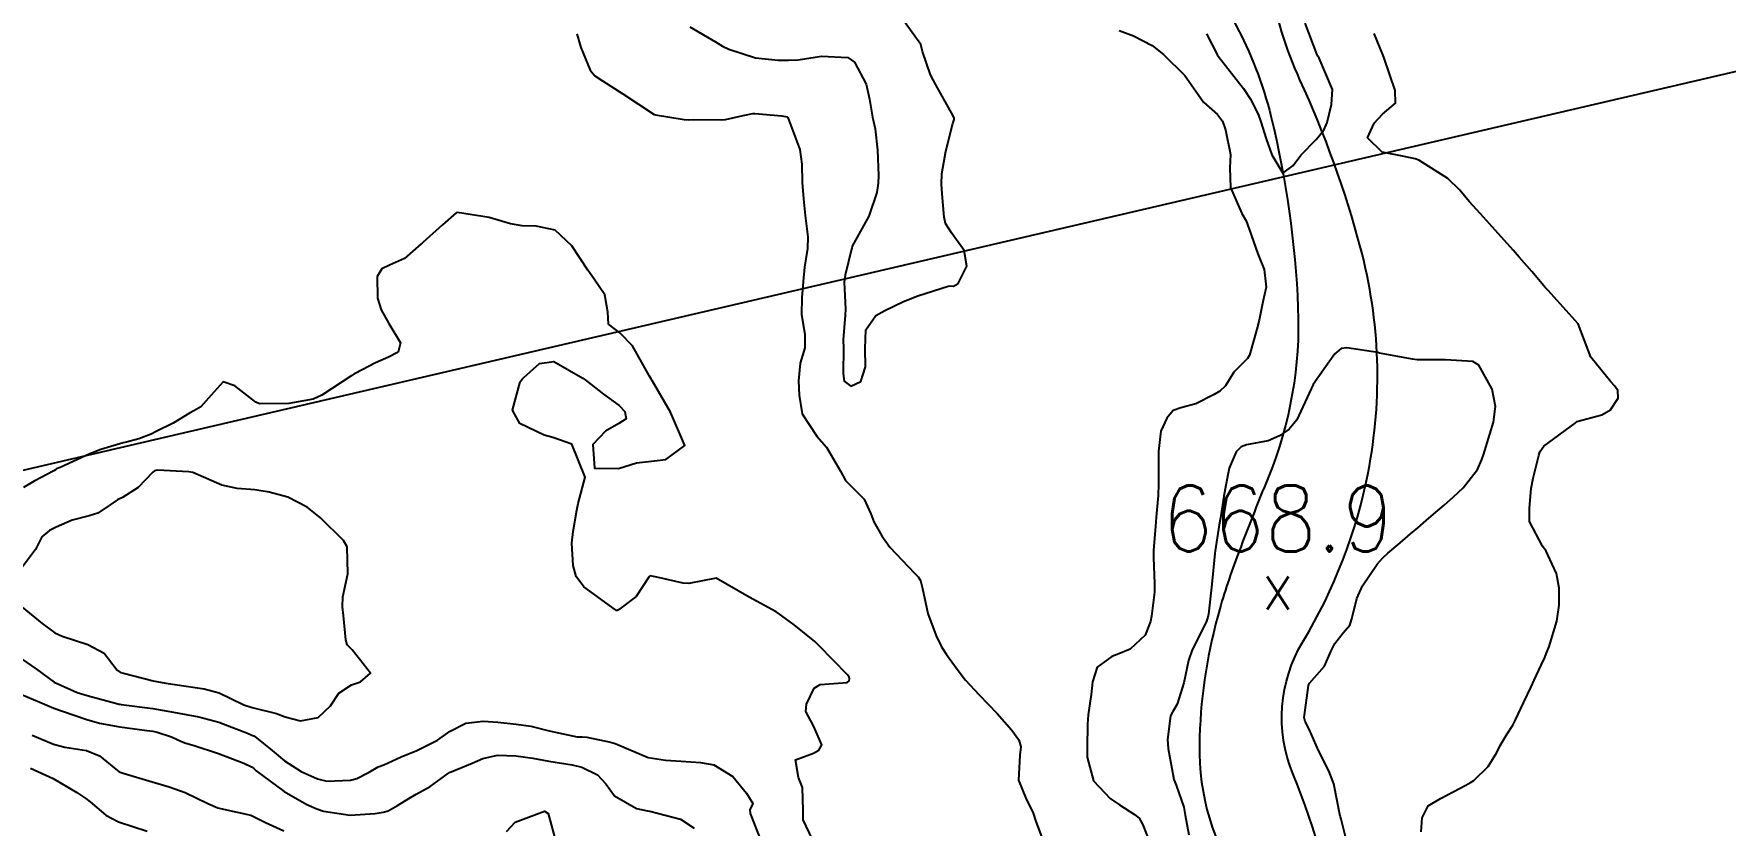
# Model space of a CAD drawing. Header units: metres. Extents: x 298520 to 308411, y 7433745 to 7450750.
# Drawn here: x 300560.7 to 300663.1, y 7444869.2 to 7444917 of the extents above; entities that cross this region are included whole.
import ezdxf
from ezdxf.enums import TextEntityAlignment as Align

# ---------------------------------------------------------------- set-up
doc = ezdxf.new("R2010")
doc.units = ezdxf.units.M
doc.header["$LTSCALE"] = 10
doc.linetypes.add('CONTINUO', pattern=[0])
for name, color, linetype in [('Curvas de Nivel 1m', 11, 'Continuous'), ('Curvas de Nivel 5m', 15, 'Continuous'), ('Hidrografia', 140, 'Continuous'), ('Pontos Cotados', 45, 'Continuous'), ('TEXTO', 45, 'Continuous')]:
    doc.layers.add(name, color=color, linetype=linetype)
doc.styles.add('Style-STANDARD', font='STANDARD.shx')

# ---------------------------------------------------------------- blocks, each defined once
blk = doc.blocks.new('ELVTXT_28')
at = {"layer": 'Pontos Cotados', "linetype": 'Continuous', "style": 'Style-STANDARD'}
for s, height, p in [('668.9', 4, (0, 4)), ('x', 3, (0, 0))]:
    blk.add_text(s, height=height, dxfattribs=at).set_placement(p, align=Align.MIDDLE_CENTER)

msp = doc.modelspace()

# ---------------------------------------------------------------- linework, layer by layer
at = {"layer": 'Curvas de Nivel 1m', "flags": 128}
for points, elevation in [([(300600.41, 7444917.46), (300601.96, 7444916.55), (300602.39, 7444916.3), (300602.77, 7444916.11), (300604.39, 7444915.58), (300605.77, 7444915.45), (300606.39, 7444915.44), (300606.97, 7444915.47), (300608.39, 7444915.69), (300609.97, 7444915.6), (300610.39, 7444915.33), (300611.09, 7444914), (300611.28, 7444913.08), (300611.47, 7444912), (300611.63, 7444911.29), (300611.77, 7444910), (300611.84, 7444908.46), (300611.82, 7444908), (300611.73, 7444907.44), (300611.24, 7444906.01), (300610.25, 7444904.2), (300610.21, 7444904.07), (300610.2, 7444904.02), (300609.81, 7444902.44), (300609.76, 7444902.02), (300609.84, 7444900.39), (300609.82, 7444900.02), (300609.69, 7444898.52), (300609.71, 7444898.02), (300609.7, 7444896.48), (300609.75, 7444896.02), (300610.15, 7444895.73), (300610.76, 7444896.01), (300611.05, 7444896.9), (300611.02, 7444898.01), (300611.07, 7444899.13), (300611.67, 7444900), (300612.21, 7444900.3), (300613.35, 7444900.84), (300614.21, 7444901.18), (300616.06, 7444901.78), (300616.22, 7444901.79), (300616.38, 7444901.78), (300616.66, 7444901.94), (300617.19, 7444902.98), (300617.02, 7444903.93), (300616.26, 7444905), (300615.89, 7444905.57), (300615.8, 7444905.95), (300615.69, 7444907.35), (300615.64, 7444907.95), (300615.67, 7444908.58), (300615.91, 7444909.95), (300616.34, 7444911.61), (300616.42, 7444911.86), (300616.41, 7444911.94), (300616.35, 7444912.08), (300615.3, 7444913.96), (300614.99, 7444914.57), (300614.49, 7444915.97), (300614.48, 7444916.05), (300614.4, 7444916.39), (300613.25, 7444917.98)], 671), ([(300593.57, 7444917.05), (300593.81, 7444916.22), (300594.38, 7444914.84), (300594.66, 7444914.49), (300595.13, 7444914.2), (300596.36, 7444913.41), (300598.26, 7444912.16), (300598.34, 7444912.13), (300600.06, 7444911.86), (300600.34, 7444911.84), (300600.62, 7444911.85), (300602.34, 7444911.84), (300602.58, 7444911.86), (300603.65, 7444912.1), (300604.22, 7444912.22), (300604.34, 7444912.22), (300605.99, 7444912.07), (300606.3, 7444912.01), (300606.34, 7444911.97), (300607.08, 7444910.05), (300607.2, 7444909.16), (300607.21, 7444908.05), (300607.29, 7444907.05), (300607.4, 7444906.05), (300607.56, 7444904.75), (300607.54, 7444904.05), (300607.35, 7444902.93), (300607.28, 7444902.05), (300607.19, 7444901.07), (300607.18, 7444900.05), (300607.38, 7444898.86), (300607.37, 7444898.05), (300607.1, 7444897.11), (300607, 7444896.05), (300607.03, 7444895.17), (300607.22, 7444894.05), (300608.11, 7444892.7), (300608.69, 7444892.03), (300609.54, 7444890.57), (300609.84, 7444890.02), (300610.08, 7444889.78), (300610.96, 7444888.89), (300611.38, 7444888), (300611.56, 7444887.51), (300612.04, 7444886.66), (300612.53, 7444885.99), (300614.02, 7444884.4), (300614.23, 7444884.19), (300614.37, 7444883.96), (300614.49, 7444883.48), (300614.83, 7444881.96), (300615.32, 7444880.61), (300615.64, 7444879.95), (300615.96, 7444879.48), (300616.6, 7444878.59), (300617.11, 7444877.93), (300617.93, 7444877.04), (300619.01, 7444875.91), (300619.9, 7444874.91), (300620.33, 7444874.32), (300620.45, 7444873.89), (300620.39, 7444873.39), (300620.3, 7444871.89), (300620.76, 7444870.79), (300621.19, 7444869.88), (300621.35, 7444869.39), (300621.83, 7444868.16)], 672), ([(300626.41, 7444917.24), (300627.28, 7444916.93), (300628.4, 7444916.34), (300629.08, 7444915.79), (300630.37, 7444914.52), (300630.9, 7444913.77), (300631.5, 7444912.9), (300632.35, 7444912.16), (300632.66, 7444911.75), (300632.85, 7444911.23), (300633.14, 7444909.74), (300633.11, 7444908.94), (300633.14, 7444907.74), (300633.84, 7444906.17), (300634.09, 7444905.73), (300634.27, 7444905.23), (300634.8, 7444903.72), (300635.18, 7444902.78), (300635.31, 7444901.72), (300635.1, 7444900.83), (300634.89, 7444899.72), (300634.74, 7444899.18), (300634.34, 7444897.73), (300634.3, 7444897.6), (300634.17, 7444897.39), (300633.34, 7444896.56), (300632.84, 7444895.74), (300632.49, 7444895.41), (300632.15, 7444895.21), (300631.04, 7444894.66), (300630.14, 7444894.42), (300629.67, 7444894.25), (300629.28, 7444893.79), (300628.92, 7444892.99), (300628.79, 7444891.79), (300628.79, 7444891.1), (300628.78, 7444889.79), (300628.76, 7444889.11), (300628.65, 7444887.79), (300628.6, 7444887.24), (300628.49, 7444885.8), (300628.48, 7444885.34), (300628.55, 7444883.79), (300628.55, 7444883.25), (300628.37, 7444881.8), (300628.3, 7444881.48), (300627.97, 7444880.66), (300627.07, 7444879.81), (300626.29, 7444879.49), (300625.96, 7444879.36), (300625.07, 7444878.72), (300624.79, 7444877.84), (300624.7, 7444877.07), (300624.52, 7444875.84), (300624.48, 7444875.27), (300624.46, 7444873.84), (300624.46, 7444873.27), (300624.86, 7444871.84), (300625.85, 7444870.77), (300626.42, 7444870.39), (300627.34, 7444869.81), (300627.62, 7444869.58), (300627.84, 7444869.18), (300628.38, 7444867.79)], 671), ([(300644.68, 7444868.75), (300644.75, 7444869.6), (300645.12, 7444870.32), (300645.85, 7444870.77), (300647.4, 7444871.57), (300647.68, 7444871.74), (300647.87, 7444871.87), (300648.74, 7444872.7), (300649.26, 7444873.55), (300649.47, 7444873.97), (300649.9, 7444874.69), (300650.23, 7444875.22), (300650.39, 7444875.54), (300650.88, 7444876.57), (300651.35, 7444877.53), (300651.53, 7444877.93), (300651.95, 7444878.84), (300652.17, 7444879.31), (300652.25, 7444879.52), (300652.43, 7444879.97), (300652.9, 7444881.51), (300653.04, 7444882.47), (300653.05, 7444883.5), (300652.89, 7444884.38), (300652.36, 7444885.52), (300652.25, 7444885.73), (300652.04, 7444886.05), (300651.24, 7444887.53), (300651.25, 7444888.35), (300651.34, 7444889.53), (300651.46, 7444890.16), (300651.81, 7444891.52), (300651.88, 7444891.75), (300652.11, 7444892.1), (300654.01, 7444893.49), (300654.07, 7444893.54), (300654.12, 7444893.59), (300655.63, 7444893.98), (300656.14, 7444894.3), (300656.61, 7444895), (300656.6, 7444895.46), (300656.42, 7444895.73), (300656.16, 7444895.98), (300654.95, 7444897.48), (300654.2, 7444899.49), (300652.38, 7444901.51), (300652.22, 7444901.68), (300651.38, 7444902.66), (300650.63, 7444903.53), (300650.25, 7444903.95), (300648.82, 7444905.55), (300648.28, 7444906.14), (300647.6, 7444906.89), (300647.02, 7444907.58), (300646.3, 7444908.28), (300644.54, 7444909.39), (300644.32, 7444909.48), (300643.66, 7444909.62), (300642.33, 7444909.89), (300641.43, 7444910.74), (300641.84, 7444911.64), (300642.35, 7444912.18), (300643.14, 7444912.84), (300643.11, 7444913.62), (300642.45, 7444915.57), (300642.43, 7444915.63), (300642.39, 7444915.73), (300641.84, 7444917.07)], 671), ([(300607.83, 7444868.29), (300607.27, 7444869.49), (300607.27, 7444870.05), (300607.24, 7444871.43), (300606.99, 7444872.05), (300606.81, 7444873.12), (300607.89, 7444873.52), (300608.23, 7444873.69), (300608.4, 7444874.03), (300607.9, 7444875.17), (300607.44, 7444876.04), (300607.47, 7444876.49), (300607.93, 7444877.45), (300608.3, 7444877.68), (300609.94, 7444877.8), (300610.06, 7444877.9), (300610.08, 7444878.02), (300610.05, 7444878.12), (300609.95, 7444878.26), (300608.22, 7444880.04), (300607.97, 7444880.28), (300606.73, 7444881.29), (300605.98, 7444881.82), (300605.84, 7444881.93), (300605.64, 7444882.07), (300604, 7444882.96), (300602.01, 7444884.11), (300600.36, 7444883.78), (300600.01, 7444883.8), (300598.42, 7444884.16), (300598.01, 7444884.24), (300597.96, 7444884.21), (300597.94, 7444884.16), (300597.16, 7444883), (300596.09, 7444882.18), (300596.02, 7444882.14), (300595.98, 7444882.14), (300595.95, 7444882.15), (300595.91, 7444882.18), (300594, 7444883.59), (300593.54, 7444884.21), (300593.35, 7444884.88), (300593.27, 7444886.22), (300593.34, 7444886.93), (300593.57, 7444888.21), (300593.65, 7444888.63), (300594.08, 7444890.21), (300593.26, 7444892.22), (300592.11, 7444892.61), (300591.59, 7444892.76), (300590.12, 7444893.46), (300589.67, 7444894.26), (300590.15, 7444895.99), (300590.26, 7444896.14), (300590.37, 7444896.25), (300591.31, 7444897.1), (300592.17, 7444897.22), (300593.93, 7444896.21), (300594.15, 7444896.04), (300595.19, 7444895.24), (300596.14, 7444894.55), (300596.48, 7444894.18), (300596.56, 7444893.74), (300596.12, 7444893.46), (300595.3, 7444893), (300594.54, 7444892.2), (300594.65, 7444890.77), (300596.09, 7444890.75), (300597.18, 7444891.08), (300598.09, 7444891.18), (300598.96, 7444891.29), (300600.1, 7444892.14), (300599.25, 7444894.15), (300598.15, 7444896.03), (300598.08, 7444896.16), (300597.98, 7444896.33), (300596.94, 7444898.17), (300596.18, 7444898.95), (300595.48, 7444899.48), (300595.44, 7444900.19), (300595.26, 7444901.24), (300594.63, 7444902.2), (300594.23, 7444902.75), (300593.26, 7444904.22), (300592.26, 7444905.17), (300591.1, 7444905.4), (300590.26, 7444905.42), (300589.55, 7444905.55), (300588.27, 7444905.92), (300586.34, 7444906.24), (300586.27, 7444906.21), (300585.43, 7444905.48), (300584.25, 7444904.41), (300584.21, 7444904.37), (300584.15, 7444904.33), (300583.14, 7444903.44), (300582.23, 7444903.05), (300581.76, 7444902.82), (300581.48, 7444902.36), (300581.51, 7444901.05), (300581.72, 7444900.35), (300582.19, 7444899.51), (300582.89, 7444898.34), (300582.75, 7444897.77), (300582.17, 7444897.48), (300581.38, 7444897.14), (300580.15, 7444896.49), (300580.08, 7444896.45), (300579.94, 7444896.37), (300578.14, 7444895.18), (300577.61, 7444894.94), (300576.14, 7444894.67), (300574.35, 7444894.66), (300574.14, 7444894.75), (300572.87, 7444895.74), (300572.15, 7444895.98), (300571.44, 7444895.18), (300570.81, 7444894.48), (300570.39, 7444894.22), (300570.13, 7444894.08), (300569.13, 7444893.49), (300568.11, 7444892.97), (300567.81, 7444892.82), (300567.06, 7444892.53), (300566.3, 7444892.34), (300566.1, 7444892.29), (300564.76, 7444891.89), (300564.09, 7444891.62), (300562.3, 7444890.8), (300562.08, 7444890.72), (300562.01, 7444890.66), (300561.91, 7444890.59), (300560.71, 7444889.98), (300560.07, 7444889.6)], 672), ([(300559.99, 7444882.36), (300561.21, 7444881.36), (300561.97, 7444880.79), (300562.42, 7444880.59), (300563.96, 7444880.09), (300564.96, 7444879.56), (300565.74, 7444878.54), (300565.94, 7444878.4), (300566.13, 7444878.35), (300567.93, 7444877.89), (300568.69, 7444877.75), (300569.93, 7444877.56), (300571, 7444877.41), (300571.92, 7444877.17), (300573.41, 7444876.45), (300573.91, 7444876.28), (300575.39, 7444875.91), (300575.91, 7444875.72), (300576.85, 7444875.47), (300577.91, 7444875.67), (300578.66, 7444876.39), (300579.16, 7444877.15), (300579.93, 7444877.65), (300580.47, 7444877.83), (300581.07, 7444878.36), (300579.96, 7444879.76), (300579.67, 7444880.08), (300579.59, 7444880.38), (300579.45, 7444881.85), (300579.39, 7444882.38), (300579.4, 7444882.97), (300579.71, 7444884.37), (300579.66, 7444886.01), (300579.45, 7444886.38), (300578.05, 7444887.76), (300577.25, 7444888.41), (300576.07, 7444889.01), (300574.95, 7444889.31), (300574.07, 7444889.44), (300573, 7444889.53), (300572.08, 7444889.73), (300570.33, 7444890.49), (300570.08, 7444890.54), (300568.19, 7444890.63), (300568.08, 7444890.62), (300568.01, 7444890.6), (300567.91, 7444890.52), (300567.02, 7444889.59), (300566.07, 7444888.98), (300565.77, 7444888.84), (300565.32, 7444888.55), (300564.58, 7444888.03), (300564.05, 7444887.88), (300563.02, 7444887.61), (300562.04, 7444887.19), (300561.65, 7444886.98), (300561.19, 7444886.6), (300560.8, 7444885.83), (300560.01, 7444884.79)], 671), ([(300559.95, 7444879.22), (300560.85, 7444878.6), (300561.93, 7444877.81), (300563.32, 7444877.18), (300563.92, 7444877.01), (300565.64, 7444876.54), (300565.86, 7444876.49), (300565.91, 7444876.48), (300565.98, 7444876.47), (300567.91, 7444876.21), (300569.37, 7444875.96), (300569.91, 7444875.85), (300570.68, 7444875.71), (300571.9, 7444875.4), (300573.63, 7444874.72), (300573.89, 7444874.61), (300574.01, 7444874.56), (300574.17, 7444874.45), (300575.13, 7444873.68), (300575.88, 7444873.06), (300576.88, 7444872.41), (300577.87, 7444871.96), (300578.44, 7444871.82), (300579.87, 7444871.89), (300580.25, 7444871.99), (300581, 7444872.36), (300581.55, 7444872.68), (300581.88, 7444872.82), (300582.93, 7444873.29), (300583.89, 7444873.68), (300585.14, 7444874.31), (300585.9, 7444874.84), (300586.86, 7444875.33), (300587.9, 7444875.46), (300588.78, 7444875.39), (300589.9, 7444875.28), (300590.79, 7444875.14), (300591.9, 7444874.86), (300593.6, 7444874.51), (300593.9, 7444874.5), (300594.18, 7444874.49), (300595.6, 7444874.18), (300595.89, 7444874.1), (300596.03, 7444874.04), (300597.88, 7444873.26), (300598.93, 7444873.09), (300599.88, 7444873.04), (300601.05, 7444872.95), (300601.87, 7444872.82), (300603.01, 7444872.1), (300603.85, 7444871.09), (300604.23, 7444870.47), (300604.05, 7444870.09), (300604.06, 7444869.87), (300604.77, 7444868.08)], 672), ([(300559.92, 7444877.08), (300561.06, 7444876.6), (300561.91, 7444876.24), (300562.43, 7444876.06), (300563.9, 7444875.55), (300564.67, 7444875.33), (300565.9, 7444875.1), (300567.53, 7444874.89), (300567.9, 7444874.85), (300568.17, 7444874.79), (300569.03, 7444874.5), (300569.63, 7444874.23), (300569.89, 7444874.13), (300570.4, 7444873.97), (300571.88, 7444873.49), (300573.42, 7444872.91), (300573.88, 7444872.68), (300574.01, 7444872.58), (300574.16, 7444872.45), (300575.85, 7444871.19), (300577.22, 7444870.41), (300577.84, 7444870.14), (300578.23, 7444870.01), (300579.84, 7444869.76), (300581.36, 7444869.87), (300581.84, 7444869.95), (300582.15, 7444870.03), (300582.72, 7444870.34), (300583.4, 7444870.78), (300583.85, 7444871.03), (300584.69, 7444871.49), (300585.8, 7444872.3), (300585.87, 7444872.34), (300587.24, 7444872.92), (300587.88, 7444873.2), (300588.76, 7444873.39), (300589.88, 7444873.36), (300590.91, 7444873.21), (300591.87, 7444873.03), (300593.28, 7444872.81), (300593.87, 7444872.67), (300594.82, 7444872.2), (300595.33, 7444871.66), (300595.85, 7444870.93), (300597.18, 7444870.17), (300597.84, 7444870.02), (300598, 7444870), (300599.84, 7444869.52), (300600.67, 7444868.97)], 673), ([(300560.6, 7444874.6), (300561.89, 7444874.07), (300562.58, 7444873.88), (300563.88, 7444873.67), (300564.67, 7444873.35), (300565.67, 7444872.54), (300565.87, 7444872.39), (300566.11, 7444872.3), (300567.86, 7444871.78), (300568.89, 7444871.47), (300569.85, 7444871.13), (300571.23, 7444870.48), (300571.84, 7444870.2), (300572.18, 7444870.12), (300573.84, 7444869.76), (300574.72, 7444869.33), (300575.83, 7444868.81)], 674), ([(300589.31, 7444868.78), (300589.83, 7444869.34), (300591.61, 7444870), (300591.84, 7444869.87), (300592.27, 7444868.23)], 674)]:
    msp.add_lwpolyline(points, dxfattribs=dict(at, elevation=elevation))
at = {"layer": 'Curvas de Nivel 5m', "flags": 128}
for points, elevation in [([(300631.69, 7444917.05), (300632.35, 7444915.75), (300632.39, 7444915.69), (300633.93, 7444913.73), (300634.36, 7444913.09), (300634.82, 7444912.19), (300634.99, 7444911.72), (300635.3, 7444910.69), (300635.64, 7444909.72), (300636.31, 7444908.62), (300636.93, 7444909.08), (300637.4, 7444909.69), (300638.33, 7444910.64), (300638.8, 7444911.21), (300639, 7444911.67), (300639.26, 7444912.77), (300639.32, 7444913.67), (300638.51, 7444915.56), (300638.44, 7444915.68), (300638.39, 7444915.78), (300637.67, 7444917.69)], 670), ([(300640.31, 7444867.66), (300639.84, 7444869.52), (300639.8, 7444869.66), (300639.79, 7444869.71), (300639.41, 7444871.66), (300639.1, 7444872.45), (300638.48, 7444873.67), (300637.91, 7444874.96), (300637.67, 7444875.44), (300637.61, 7444875.68), (300637.87, 7444877.62), (300637.89, 7444877.68), (300637.9, 7444877.71), (300637.93, 7444877.75), (300638.84, 7444878.78), (300639.21, 7444879.67), (300639.47, 7444880.16), (300639.97, 7444880.79), (300640.37, 7444881.27), (300640.5, 7444881.65), (300640.79, 7444882.87), (300641.14, 7444883.64), (300642.03, 7444884.96), (300642.34, 7444885.32), (300642.67, 7444885.62), (300643.41, 7444886.25), (300644.04, 7444886.79), (300644.49, 7444887.16), (300645, 7444887.6), (300645.57, 7444888.09), (300646.07, 7444888.52), (300646.64, 7444889.02), (300647.24, 7444889.57), (300648.09, 7444890.68), (300648.37, 7444891.29), (300648.46, 7444891.56), (300648.84, 7444892.82), (300649.06, 7444893.55), (300649.18, 7444894.5), (300648.98, 7444895.55), (300648.17, 7444896.99), (300647.81, 7444897.21), (300646.17, 7444897.31), (300644.45, 7444897.32), (300644.17, 7444897.35), (300642.61, 7444897.63), (300642.17, 7444897.72), (300642.06, 7444897.75), (300640.18, 7444898.04), (300639.85, 7444898), (300639.47, 7444897.67), (300638.92, 7444896.92), (300638.15, 7444895.83), (300638.08, 7444895.68), (300638.03, 7444895.56), (300637.17, 7444893.69), (300636.7, 7444893.13), (300636.12, 7444892.71), (300635.42, 7444892.41), (300634.11, 7444892.17), (300633.79, 7444892.05), (300633.48, 7444891.74), (300633.06, 7444890.77), (300632.87, 7444889.74), (300632.75, 7444889.06), (300632.53, 7444887.75), (300632.46, 7444887.33), (300632.21, 7444885.75), (300632.19, 7444885.59), (300632.01, 7444883.75), (300631.81, 7444881.93), (300631.78, 7444881.75), (300631.67, 7444881.45), (300630.83, 7444879.77), (300630.6, 7444879.12), (300630.32, 7444877.77), (300629.92, 7444876.48), (300629.65, 7444876.04), (300629.52, 7444875.78), (300629.34, 7444874.34), (300629.37, 7444873.79), (300629.72, 7444871.92), (300629.77, 7444871.78), (300629.86, 7444871.57), (300630.32, 7444870.25), (300630.41, 7444869.77), (300630.63, 7444868.57)], 670), ([(300560.49, 7444872.6), (300561.86, 7444871.99), (300563.3, 7444871.13), (300563.85, 7444870.77), (300564.1, 7444870.57), (300565.05, 7444869.77), (300565.83, 7444869.36), (300567.55, 7444868.8)], 675)]:
    msp.add_lwpolyline(points, dxfattribs=dict(at, elevation=elevation))
at = {"layer": 'Hidrografia'}
for points in [[(300667.99, 7444815.74, -0.148295), (300659.55, 7444816.9, -0.126583), (300648.77, 7444825.68, -0.211744), (300647.16, 7444832.93, -0.101881), (300649.61, 7444838.7, 0.232807), (300650.35, 7444843.65, 0.17896), (300643.89, 7444851.89, -0.230878), (300640.39, 7444857.43, 0.009102), (300639.83, 7444861.72, 0.061066), (300636.92, 7444872.28, -0.237866), (300637.53, 7444880.26, 0.087464), (300641.47, 7444890.48, 0.114384), (300641.02, 7444904.09, 0.042215), (300637.35, 7444914.26, -0.138278), (300635.47, 7444926.26, 0.42438)], [(300629.89, 7444922.53, -0.129423), (300635.59, 7444912.05, -0.050057), (300637.23, 7444900.47, -0.107688), (300635.44, 7444890.23, 0.007038), (300633.53, 7444885.38, 0.023436), (300632.37, 7444881.8, 0.062127), (300631.26, 7444874.02, 0.155645), (300633.8, 7444865.53, -0.122503), (300634.87, 7444862.63, 0.119595), (300638.2, 7444853.51, -0.021685), (300641.51, 7444848.06, 0.037993), (300645.15, 7444842.46, -0.280736), (300645.51, 7444839.11, 0.09233), (300643.63, 7444831.98, 0.145884), (300645.57, 7444823.16, 0.123), (300654.94, 7444813.12, 0.181949), (300662.27, 7444811.52, -0.029034), (300672.14, 7444812.37, -0.06875)]]:
    msp.add_lwpolyline(points, format="xyb", dxfattribs=at)
at = {"layer": 'TEXTO', "linetype": 'CONTINUO'}
msp.add_polyline3d([(300536.2, 7444885.1, 0), (300737.36, 7444931.93, 0)], dxfattribs=at)

# ---------------------------------------------------------------- block references
at = {"layer": 'Pontos Cotados', "linetype": 'Continuous'}
msp.add_blockref('ELVTXT_28', (300636.01, 7444883.71, 668.86), dxfattribs=at)

doc.saveas('drawing.dxf')
